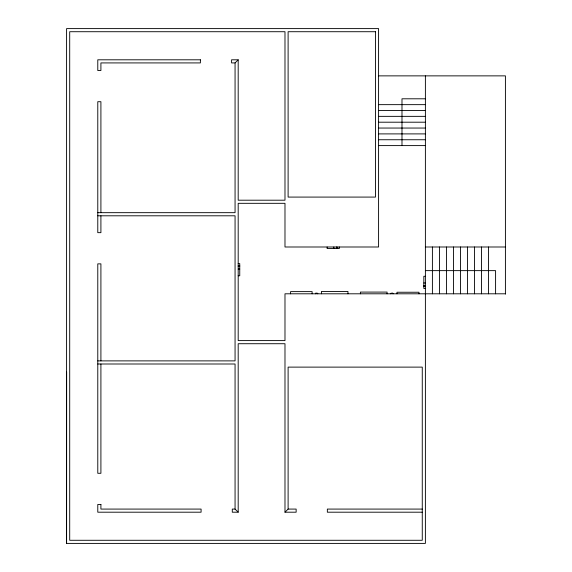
<?xml version="1.0" encoding="UTF-8"?>
<svg xmlns="http://www.w3.org/2000/svg" width="572" height="572" viewBox="0 0 572 572"><rect width="100%" height="100%" fill="white"/><g stroke="black" fill="none" stroke-linecap="round" stroke-linejoin="round"><path stroke-width="0.86" d="M425.389 75.869L425.389 543.4L66.588 543.4L66.638 372.1M235.063 62.92L238.188 59.803L231.588 59.803L231.588 62.92L235.063 62.92L235.063 212.677L97.783 212.677M288.109 509.08L296.146 509.08L296.146 512.197L284.985 512.197L288.109 509.08L288.109 367.117L422.265 367.117L422.265 540.283L69.705 540.283L69.705 31.717L284.985 31.717L284.985 200.2L238.188 200.2L238.188 59.803M378.585 75.869L505.412 75.869L505.412 294.115M425.389 98.799L401.987 98.799L401.987 145.603M378.585 104.647L425.389 104.647M378.585 110.503L425.389 110.503M378.585 116.352L425.389 116.352M378.585 122.201L425.389 122.201M378.585 128.049L425.389 128.049M378.585 133.898L425.389 133.898M378.585 139.747L425.389 139.747M378.585 145.603L425.389 145.603M97.783 215.801L235.063 215.801L235.063 360.882L97.783 360.882M425.389 246.997L505.412 246.997M238.188 263.599L239.747 263.599L239.747 275.768L238.188 275.768M238.188 265.787L239.747 265.787M238.188 266.302L239.747 266.302M238.188 269.062L239.747 269.062M425.389 270.635L495.588 270.635L495.588 293.801M425.389 276.276L423.823 276.276L423.823 288.445L425.389 288.445M423.823 282.983L425.389 282.983M423.823 285.735L425.389 285.735M423.823 286.257L425.389 286.257M315.773 293.179L317.367 293.329M392.699 293.179L391.105 293.329M505.412 293.801L284.985 293.801L284.985 340.597L238.188 340.597L238.188 203.317L284.985 203.317L284.985 246.997L378.585 246.997L378.585 28.6L66.588 28.6L66.588 543.4M97.783 363.999L235.063 363.999L235.063 509.08L238.188 512.197L232.289 512.197L232.289 509.08L235.063 509.08M422.265 509.08L327.348 509.08L327.348 512.197L422.265 512.197M488.567 246.997L488.567 293.801M481.545 246.997L481.545 293.801M474.524 246.997L474.524 293.801M467.503 246.997L467.503 293.801M460.489 246.997L460.489 293.801M453.467 246.997L453.467 293.801M446.446 246.997L446.446 293.801M439.425 246.997L439.425 293.801M432.403 246.997L432.403 293.801M418.976 293.801L418.976 292.242L396.975 292.242L396.975 293.801M393.086 293.801L393.086 293.329L390.74 293.329L390.74 293.801M387.08 293.801L387.08 292.085L360.403 292.085L360.403 293.801M347.955 293.801L347.955 291.463L321.435 291.463L321.435 293.801M339.296 246.997L339.296 248.563L327.134 248.563L327.134 246.997M337.108 246.997L337.108 248.563M336.593 246.997L336.593 248.563M333.833 246.997L333.833 248.563M317.753 293.801L317.753 293.329L315.415 293.329L315.415 293.801M312.112 293.801L312.112 291.613L290.583 291.613L290.583 293.801M284.985 512.197L284.985 343.722L238.188 343.722L238.188 512.197M100.908 212.677L100.908 101.709L97.783 101.709L97.783 232.661L100.908 232.661L100.908 215.801M100.908 360.882L100.908 263.864L97.783 263.864L97.783 473.287L100.908 473.287L100.908 363.999M375.468 31.717L288.109 31.717L288.109 197.083L375.468 197.083L375.468 31.717M200.386 59.803L97.783 59.803L97.783 70.506L100.908 70.506L100.908 62.92L200.386 62.92L200.386 59.803M100.908 504.49L97.783 504.49L97.783 512.197L201.087 512.197L201.087 509.08L100.908 509.08L100.908 504.49"/></g></svg>
